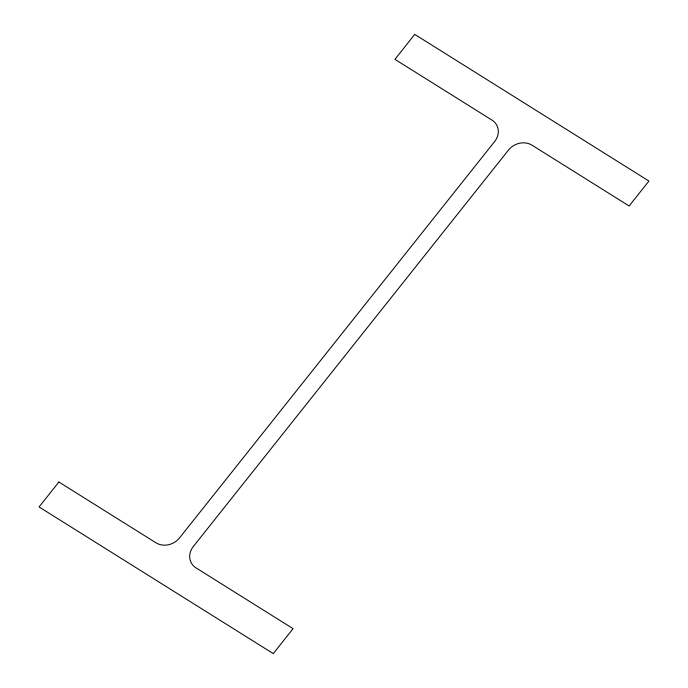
<?xml version="1.0" encoding="UTF-8"?>
<svg xmlns="http://www.w3.org/2000/svg" width="688" height="688" viewBox="0 0 688 688"><rect width="100%" height="100%" fill="white"/><g stroke="black" fill="none" stroke-linecap="round" stroke-linejoin="round"><path stroke-width="1.03" d="M58.884 482.021L39.07 506.953L273.265 653.6L293.079 628.669L195.977 567.858A17.209 14.981 -27.6 0 1 193.311 546.521L508.458 150.104A17.209 14.981 -27.6 0 1 532.005 145.177L629.116 205.979L648.93 181.047L414.735 34.4L394.921 59.331L492.023 120.142A17.209 14.981 -27.6 0 1 494.689 141.479L179.542 537.896A17.209 14.981 -27.6 0 1 155.995 542.823L58.884 482.021"/></g></svg>
